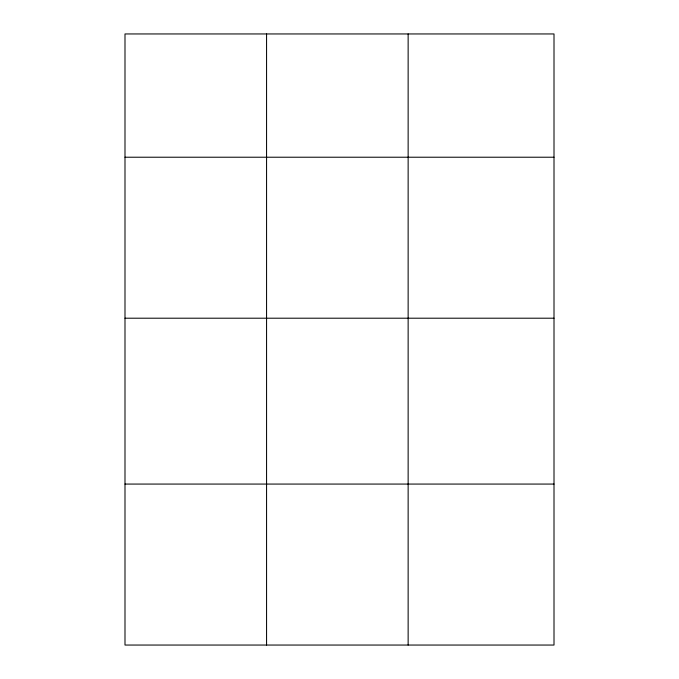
<?xml version="1.0" encoding="UTF-8"?>
<svg xmlns="http://www.w3.org/2000/svg" width="679" height="679" viewBox="0 0 679 679"><rect width="100%" height="100%" fill="white"/><g stroke="black" fill="none" stroke-linecap="round" stroke-linejoin="round"><path stroke-width="1.02" d="M554.005 318.205L554.005 33.95L124.995 33.95L124.995 645.05L554.005 645.05L554.005 318.205L124.995 318.205M124.995 157.222L554.005 157.222M124.995 484.068L554.005 484.068M408.138 33.95L408.138 645.05M266.567 33.95L266.567 645.05"/></g></svg>
